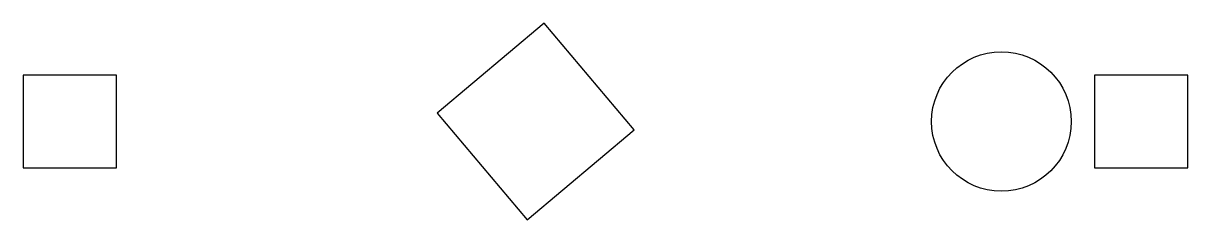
# Model space of a CAD drawing. Header units: millimetres. Extents: x -1 to 24, y 5.9 to 10.1.
import ezdxf

# ---------------------------------------------------------------- set-up
doc = ezdxf.new("R2010")
doc.units = ezdxf.units.MM
doc.layers.add('Default', color=7, linetype='Continuous')

# ---------------------------------------------------------------- blocks, each defined once
blk = doc.blocks.new('DwgInner')
at = {"layer": 'Default'}
blk.add_lwpolyline([(-1, -1), (1, -1), (1, 1), (-1, 1)], close=True, dxfattribs=at)
blk = doc.blocks.new('DwgOuter')
at = {"layer": 'Default'}
blk.add_circle((0, 0), 1.5, dxfattribs=at)
blk.add_blockref('DwgInner', (3, 0), dxfattribs=at)

msp = doc.modelspace()

# ---------------------------------------------------------------- block references
at = {"layer": 'Default', "xscale": 1.5, "yscale": 1.5, "zscale": 1.5, "rotation": 40.10704565915762}
msp.add_blockref('DwgInner', (10, 8), dxfattribs=at)
at = {"layer": 'Default'}
for name, p in [('DwgOuter', (20, 8)), ('DwgInner', (0, 8))]:
    msp.add_blockref(name, p, dxfattribs=at)

doc.saveas('drawing.dxf')
